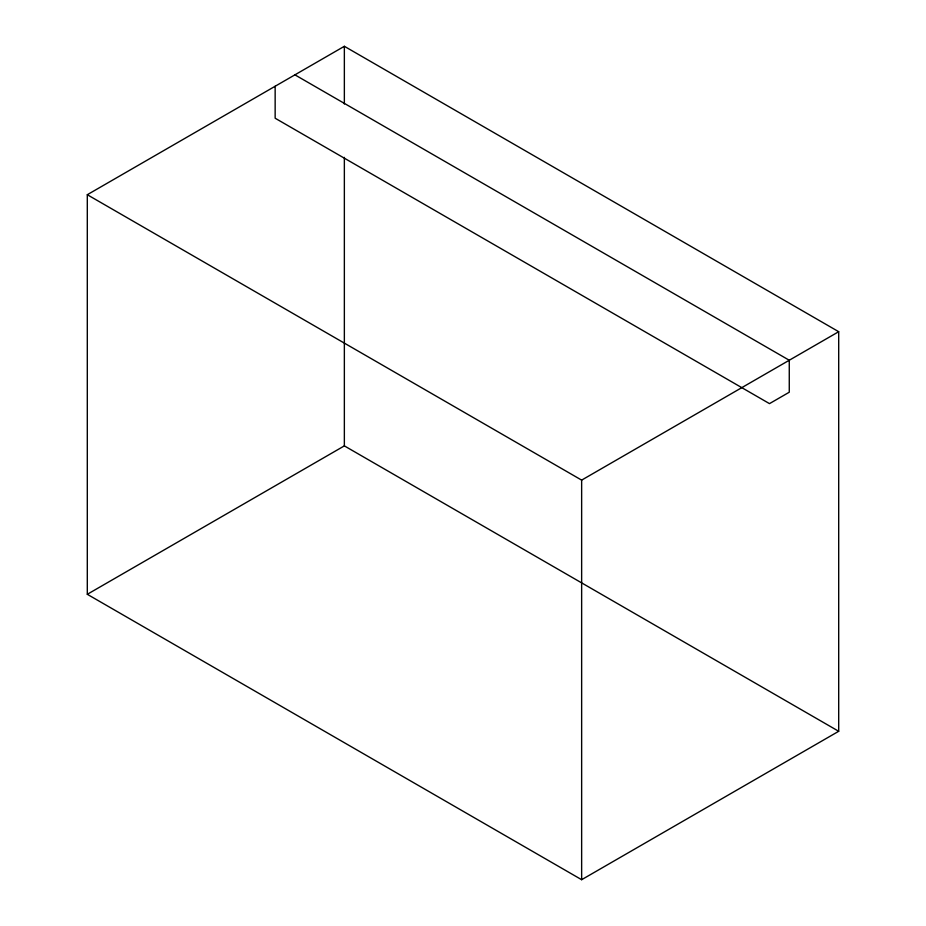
<?xml version="1.0" encoding="UTF-8"?>
<svg xmlns="http://www.w3.org/2000/svg" width="926" height="926" viewBox="0 0 926 926"><rect width="100%" height="100%" fill="white"/><g stroke="black" fill="none" stroke-linecap="round" stroke-linejoin="round"><path stroke-width="1.39" d="M87.299 194.715L344.356 46.3L838.701 331.705L838.701 731.285L581.644 879.7L87.299 594.295L87.299 194.715L581.644 480.119L838.701 331.705M87.299 594.295L344.356 445.881L838.701 731.285M294.919 74.844L789.265 360.249L789.265 392.219L769.494 403.632L275.149 118.227L275.149 86.257M581.644 480.119L581.644 879.7M344.356 46.3L344.356 104.001M344.356 157.374L344.356 445.881"/></g></svg>
